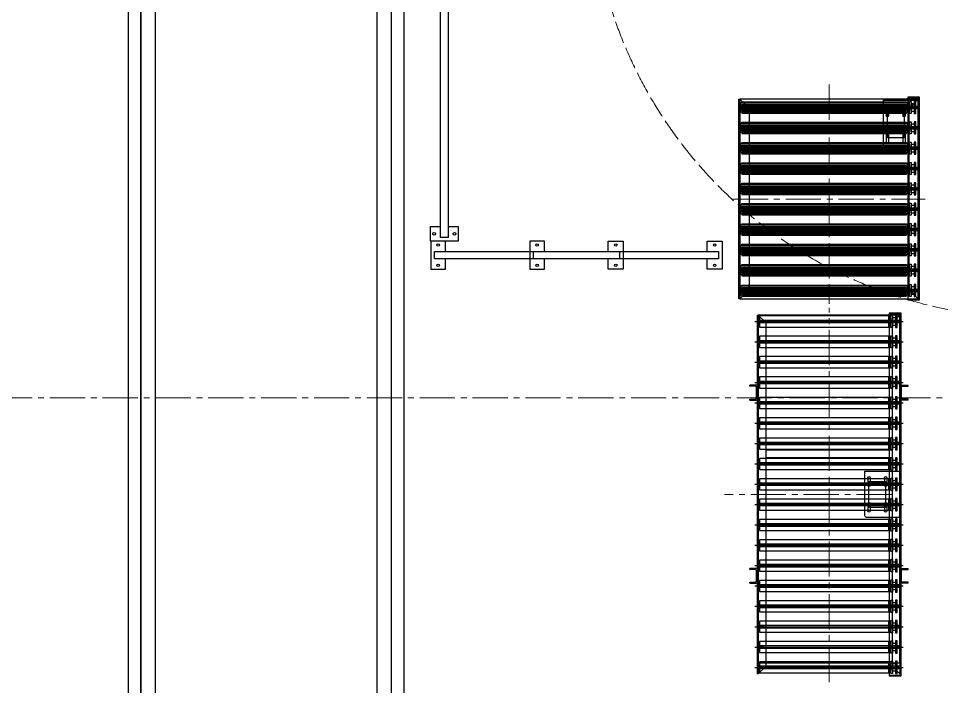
# Model space of a CAD drawing. Header units: millimetres. Extents: x 163705 to 1616509, y 81827 to 302547.
# Drawn here: x 615813 to 620804, y 148698 to 152310 of the extents above; entities that cross this region are included whole.
import ezdxf

# ---------------------------------------------------------------- set-up
doc = ezdxf.new("R2010")
doc.units = ezdxf.units.MM
doc.header["$LTSCALE"] = 10
doc.linetypes.add('ACAD_ISO02W100', pattern=[15, 12, -3])
doc.linetypes.add('CENTER2', pattern=[28.575, 19.05, -3.175, 3.175, -3.175])
doc.layers.add('1-中心线', color=1, linetype='CENTER2', lineweight=0)
doc.layers.add('1-虚线', color=8, linetype='ACAD_ISO02W100', lineweight=0)

# ---------------------------------------------------------------- blocks, each defined once
blk = doc.blocks.new('G$C5344DCDD')
at = {"lineweight": 35}
blk.add_line((-6574.1, 2014.1), (1554.7, 2014.1), dxfattribs=at)
for points in [[(-7097.6, 2082.1), (3578.8, 2082.1), (3578.8, 2014.1), (-7097.6, 2014.1)], [(-6548.1, 1936.6), (3571.9, 1936.6), (3571.9, 736.6), (-6548.1, 736.6)], [(-7097.6, 591.1), (3578.8, 591.1), (3578.8, 659.1), (-7097.6, 659.1)]]:
    blk.add_lwpolyline(points, close=True)
blk = doc.blocks.new('A$C9a6fd652')
for points in [[(80, 55), (80, 0), (0, 0), (0, 150), (80, 150), (80, 95)], [(1460, 55), (1460, 0), (1540, 0), (1540, 150), (1460, 150), (1460, 95)]]:
    blk.add_lwpolyline(points)
blk.add_lwpolyline([(20, 95), (1520, 95), (1520, 55), (20, 55)], close=True)
for centre in [(40, 130), (1500, 130), (40, 20), (1500, 20)]:
    blk.add_circle(centre, 7)
blk = doc.blocks.new('A$C82a19015')
for points in [[(80, 55), (80, 0), (0, 0), (0, 150), (80, 150), (80, 95)], [(960, 55), (960, 0), (1040, 0), (1040, 150), (960, 150), (960, 95)]]:
    blk.add_lwpolyline(points)
blk.add_lwpolyline([(20, 95), (1020, 95), (1020, 55), (20, 55)], close=True)
for centre in [(40, 130), (1000, 130), (40, 20), (1000, 20)]:
    blk.add_circle(centre, 7)
blk = doc.blocks.new('G$C2612153E')
at = {"rotation": 90}
for p in [(150, 5498.6), (150, 4963.7)]:
    blk.add_blockref('A$C82a19015', p, dxfattribs=at)
blk.add_blockref('A$C9a6fd652', (150, 6390.2))
blk = doc.blocks.new('A$C285bc443')
at = {"layer": '1-虚线'}
blk.add_lwpolyline([(2418.3, 1273.9), (721.3, -423.2), (2418.3, -2120.2, -2.414214)], format="xyb", close=True, dxfattribs=at)
blk = doc.blocks.new('A$C23C47727')
for p, q in [((424.3, 855), (419.3, 855)), ((419.3, 815), (419.3, 855)), ((419.3, 815), (419.3, 855)), ((424.3, 825), (424.3, 855)), ((499.3, 855), (494.3, 855)), ((494.3, 855), (494.3, 825)), ((499.3, 855), (499.3, 815)), ((1414.3, 855), (1409.3, 855)), ((1409.3, 815), (1409.3, 855)), ((1409.3, 815), (1409.3, 855)), ((1414.3, 825), (1414.3, 855)), ((1489.3, 855), (1484.3, 855)), ((1484.3, 855), (1484.3, 825)), ((1489.3, 855), (1489.3, 815)), ((39.3, 810), (79.3, 770)), ((69.3, 809), (70.1, 808.2)), ((69.3, 809), (69.3, 789)), ((78.5, 808.2), (70.1, 808.2)), ((70.1, 808.2), (70.1, 784.8)), ((74.3, 827.9), (74.3, 26.8)), ((79.3, 809), (78.5, 808.2)), ((78.5, 808.2), (78.5, 784.8)), ((79.3, 809), (79.3, 789)), ((179.3, 809), (180.1, 808.2)), ((179.3, 809), (179.3, 789)), ((188.5, 808.2), (180.1, 808.2)), ((180.1, 808.2), (180.1, 784.8)), ((184.3, 827.9), (184.3, 26.8)), ((189.3, 809), (188.5, 808.2)), ((188.5, 808.2), (188.5, 784.8)), ((189.3, 809), (189.3, 789)), ((289.3, 809), (290.1, 808.2)), ((289.3, 809), (289.3, 789)), ((298.5, 808.2), (290.1, 808.2)), ((290.1, 808.2), (290.1, 784.8)), ((294.3, 827.9), (294.3, 26.8)), ((299.3, 809), (298.5, 808.2)), ((298.5, 808.2), (298.5, 784.8)), ((299.3, 809), (299.3, 789)), ((399.3, 809), (400.1, 808.2)), ((399.3, 809), (399.3, 789)), ((408.5, 808.2), (400.1, 808.2)), ((400.1, 808.2), (400.1, 784.8)), ((404.3, 827.9), (404.3, 26.8)), ((409.3, 809), (408.5, 808.2)), ((408.5, 808.2), (408.5, 784.8)), ((409.3, 809), (409.3, 789)), ((499.3, 815), (419.3, 815)), ((489.3, 820), (429.3, 820)), ((509.3, 809), (510.1, 808.2)), ((509.3, 809), (509.3, 789)), ((518.5, 808.2), (510.1, 808.2)), ((510.1, 808.2), (510.1, 784.8)), ((514.3, 827.9), (514.3, 26.8)), ((519.3, 809), (518.5, 808.2)), ((518.5, 808.2), (518.5, 784.8)), ((519.3, 809), (519.3, 789)), ((619.3, 809), (620.1, 808.2)), ((619.3, 809), (619.3, 789)), ((628.5, 808.2), (620.1, 808.2)), ((620.1, 808.2), (620.1, 784.8)), ((624.3, 827.9), (624.3, 26.8)), ((629.3, 809), (628.5, 808.2)), ((628.5, 808.2), (628.5, 784.8)), ((629.3, 809), (629.3, 789)), ((729.3, 809), (730.1, 808.2)), ((729.3, 809), (729.3, 789)), ((738.5, 808.2), (730.1, 808.2)), ((730.1, 808.2), (730.1, 784.8)), ((734.3, 827.9), (734.3, 26.8)), ((739.3, 809), (738.5, 808.2)), ((738.5, 808.2), (738.5, 784.8)), ((739.3, 809), (739.3, 789)), ((839.3, 809), (840.1, 808.2)), ((839.3, 809), (839.3, 789)), ((848.5, 808.2), (840.1, 808.2)), ((840.1, 808.2), (840.1, 784.8)), ((844.3, 827.9), (844.3, 26.8)), ((849.3, 809), (848.5, 808.2)), ((848.5, 808.2), (848.5, 784.8)), ((849.3, 809), (849.3, 789)), ((949.3, 809), (950.1, 808.2)), ((949.3, 809), (949.3, 789)), ((958.5, 808.2), (950.1, 808.2)), ((950.1, 808.2), (950.1, 784.8)), ((954.3, 827.9), (954.3, 26.8)), ((959.3, 809), (958.5, 808.2)), ((958.5, 808.2), (958.5, 784.8)), ((959.3, 809), (959.3, 789)), ((1059.3, 809), (1060.1, 808.2)), ((1059.3, 809), (1059.3, 789)), ((1068.5, 808.2), (1060.1, 808.2)), ((1060.1, 808.2), (1060.1, 784.8)), ((1064.3, 827.9), (1064.3, 26.8)), ((1069.3, 809), (1068.5, 808.2)), ((1068.5, 808.2), (1068.5, 784.8)), ((1069.3, 809), (1069.3, 789)), ((1169.3, 809), (1170.1, 808.2)), ((1169.3, 809), (1169.3, 789)), ((1178.5, 808.2), (1170.1, 808.2)), ((1170.1, 808.2), (1170.1, 784.8)), ((1174.3, 827.9), (1174.3, 26.8)), ((1179.3, 809), (1178.5, 808.2)), ((1178.5, 808.2), (1178.5, 784.8)), ((1179.3, 809), (1179.3, 789)), ((1279.3, 809), (1280.1, 808.2)), ((1279.3, 809), (1279.3, 789)), ((1288.5, 808.2), (1280.1, 808.2)), ((1280.1, 808.2), (1280.1, 784.8)), ((1284.3, 827.9), (1284.3, 26.8)), ((1289.3, 809), (1288.5, 808.2)), ((1288.5, 808.2), (1288.5, 784.8)), ((1289.3, 809), (1289.3, 789)), ((1389.3, 809), (1390.1, 808.2)), ((1389.3, 809), (1389.3, 789)), ((1398.5, 808.2), (1390.1, 808.2)), ((1390.1, 808.2), (1390.1, 784.8)), ((1394.3, 827.9), (1394.3, 26.8)), ((1399.3, 809), (1398.5, 808.2)), ((1398.5, 808.2), (1398.5, 784.8)), ((1399.3, 809), (1399.3, 789)), ((1489.3, 815), (1409.3, 815)), ((1479.3, 820), (1419.3, 820)), ((1499.3, 809), (1500.1, 808.2)), ((1499.3, 809), (1499.3, 789)), ((1508.5, 808.2), (1500.1, 808.2)), ((1500.1, 808.2), (1500.1, 784.8)), ((1504.3, 827.9), (1504.3, 26.8)), ((1509.3, 809), (1508.5, 808.2)), ((1508.5, 808.2), (1508.5, 784.8)), ((1509.3, 809), (1509.3, 789)), ((1609.3, 809), (1610.1, 808.2)), ((1609.3, 809), (1609.3, 789)), ((1618.5, 808.2), (1610.1, 808.2)), ((1610.1, 808.2), (1610.1, 784.8)), ((1614.3, 827.9), (1614.3, 26.8)), ((1619.3, 809), (1618.5, 808.2)), ((1618.5, 808.2), (1618.5, 784.8)), ((1619.3, 809), (1619.3, 789)), ((1719.3, 809), (1720.1, 808.2)), ((1719.3, 809), (1719.3, 789)), ((1728.5, 808.2), (1720.1, 808.2)), ((1720.1, 808.2), (1720.1, 784.8)), ((1724.3, 827.9), (1724.3, 26.8)), ((1729.3, 809), (1728.5, 808.2)), ((1728.5, 808.2), (1728.5, 784.8)), ((1729.3, 809), (1729.3, 789)), ((1829.3, 809), (1830.1, 808.2)), ((1829.3, 809), (1829.3, 789)), ((1838.5, 808.2), (1830.1, 808.2)), ((1830.1, 808.2), (1830.1, 784.8)), ((1834.3, 827.9), (1834.3, 26.8)), ((1839.3, 809), (1838.5, 808.2)), ((1838.5, 808.2), (1838.5, 784.8)), ((1839.3, 809), (1839.3, 789)), ((1939.3, 770), (1979.3, 810)), ((1939.3, 809), (1940.1, 808.2)), ((1939.3, 809), (1939.3, 789)), ((1948.5, 808.2), (1940.1, 808.2)), ((1940.1, 808.2), (1940.1, 784.8)), ((1944.3, 827.9), (1944.3, 26.8)), ((1949.3, 809), (1948.5, 808.2)), ((1948.5, 808.2), (1948.5, 784.8)), ((1949.3, 809), (1949.3, 789)), ((79.3, 789), (69.3, 789)), ((69.3, 789), (70.1, 787.6)), ((78.5, 784.8), (70.1, 784.8)), ((70.1, 784.8), (74.3, 782.4)), ((78.5, 784.8), (74.3, 782.4)), ((79.3, 789), (78.5, 787.6)), ((189.3, 789), (179.3, 789)), ((179.3, 789), (180.1, 787.6)), ((188.5, 784.8), (180.1, 784.8)), ((180.1, 784.8), (184.3, 782.4)), ((188.5, 784.8), (184.3, 782.4)), ((189.3, 789), (188.5, 787.6)), ((299.3, 789), (289.3, 789)), ((289.3, 789), (290.1, 787.6)), ((298.5, 784.8), (290.1, 784.8)), ((290.1, 784.8), (294.3, 782.4)), ((298.5, 784.8), (294.3, 782.4)), ((299.3, 789), (298.5, 787.6)), ((409.3, 789), (399.3, 789)), ((399.3, 789), (400.1, 787.6)), ((408.5, 784.8), (400.1, 784.8)), ((400.1, 784.8), (404.3, 782.4)), ((408.5, 784.8), (404.3, 782.4)), ((409.3, 789), (408.5, 787.6)), ((519.3, 789), (509.3, 789)), ((509.3, 789), (510.1, 787.6)), ((518.5, 784.8), (510.1, 784.8)), ((510.1, 784.8), (514.3, 782.4)), ((518.5, 784.8), (514.3, 782.4)), ((519.3, 789), (518.5, 787.6)), ((629.3, 789), (619.3, 789)), ((619.3, 789), (620.1, 787.6)), ((628.5, 784.8), (620.1, 784.8)), ((620.1, 784.8), (624.3, 782.4)), ((628.5, 784.8), (624.3, 782.4)), ((629.3, 789), (628.5, 787.6)), ((739.3, 789), (729.3, 789)), ((729.3, 789), (730.1, 787.6)), ((738.5, 784.8), (730.1, 784.8)), ((730.1, 784.8), (734.3, 782.4)), ((738.5, 784.8), (734.3, 782.4)), ((739.3, 789), (738.5, 787.6)), ((849.3, 789), (839.3, 789)), ((839.3, 789), (840.1, 787.6)), ((848.5, 784.8), (840.1, 784.8)), ((840.1, 784.8), (844.3, 782.4)), ((848.5, 784.8), (844.3, 782.4)), ((849.3, 789), (848.5, 787.6)), ((959.3, 789), (949.3, 789)), ((949.3, 789), (950.1, 787.6)), ((958.5, 784.8), (950.1, 784.8)), ((950.1, 784.8), (954.3, 782.4)), ((958.5, 784.8), (954.3, 782.4)), ((959.3, 789), (958.5, 787.6)), ((1069.3, 789), (1059.3, 789)), ((1059.3, 789), (1060.1, 787.6)), ((1068.5, 784.8), (1060.1, 784.8)), ((1060.1, 784.8), (1064.3, 782.4)), ((1068.5, 784.8), (1064.3, 782.4)), ((1069.3, 789), (1068.5, 787.6)), ((1179.3, 789), (1169.3, 789)), ((1169.3, 789), (1170.1, 787.6)), ((1178.5, 784.8), (1170.1, 784.8)), ((1170.1, 784.8), (1174.3, 782.4)), ((1178.5, 784.8), (1174.3, 782.4)), ((1179.3, 789), (1178.5, 787.6)), ((1289.3, 789), (1279.3, 789)), ((1279.3, 789), (1280.1, 787.6)), ((1288.5, 784.8), (1280.1, 784.8)), ((1280.1, 784.8), (1284.3, 782.4)), ((1288.5, 784.8), (1284.3, 782.4)), ((1289.3, 789), (1288.5, 787.6)), ((1399.3, 789), (1389.3, 789)), ((1389.3, 789), (1390.1, 787.6)), ((1398.5, 784.8), (1390.1, 784.8)), ((1390.1, 784.8), (1394.3, 782.4)), ((1398.5, 784.8), (1394.3, 782.4)), ((1399.3, 789), (1398.5, 787.6)), ((1509.3, 789), (1499.3, 789)), ((1499.3, 789), (1500.1, 787.6)), ((1508.5, 784.8), (1500.1, 784.8)), ((1500.1, 784.8), (1504.3, 782.4)), ((1508.5, 784.8), (1504.3, 782.4)), ((1509.3, 789), (1508.5, 787.6)), ((1619.3, 789), (1609.3, 789)), ((1609.3, 789), (1610.1, 787.6)), ((1618.5, 784.8), (1610.1, 784.8)), ((1610.1, 784.8), (1614.3, 782.4)), ((1618.5, 784.8), (1614.3, 782.4)), ((1619.3, 789), (1618.5, 787.6)), ((1729.3, 789), (1719.3, 789)), ((1719.3, 789), (1720.1, 787.6)), ((1728.5, 784.8), (1720.1, 784.8)), ((1720.1, 784.8), (1724.3, 782.4)), ((1728.5, 784.8), (1724.3, 782.4)), ((1729.3, 789), (1728.5, 787.6)), ((1839.3, 789), (1829.3, 789)), ((1829.3, 789), (1830.1, 787.6)), ((1838.5, 784.8), (1830.1, 784.8)), ((1830.1, 784.8), (1834.3, 782.4)), ((1838.5, 784.8), (1834.3, 782.4)), ((1839.3, 789), (1838.5, 787.6)), ((1949.3, 789), (1939.3, 789)), ((1939.3, 789), (1940.1, 787.6)), ((1948.5, 784.8), (1940.1, 784.8)), ((1940.1, 784.8), (1944.3, 782.4)), ((1948.5, 784.8), (1944.3, 782.4)), ((1949.3, 789), (1948.5, 787.6)), ((919.3, 218.2), (959.3, 218.2)), ((919.3, 218.2), (959.3, 218.2)), ((919.3, 205.7), (959.3, 205.7)), ((919.3, 205.7), (959.3, 205.7)), ((1059.3, 218.2), (1099.3, 218.2)), ((1059.3, 218.2), (1099.3, 218.2)), ((1059.3, 205.7), (1099.3, 205.7)), ((1059.3, 205.7), (1099.3, 205.7)), ((1989.3, 100), (29.3, 100)), ((919.3, 128.2), (959.3, 128.2)), ((919.3, 128.2), (959.3, 128.2)), ((919.3, 115.7), (959.3, 115.7)), ((919.3, 115.7), (959.3, 115.7)), ((1059.3, 128.2), (1099.3, 128.2)), ((1059.3, 128.2), (1099.3, 128.2)), ((1059.3, 115.7), (1099.3, 115.7)), ((1059.3, 115.7), (1099.3, 115.7)), ((39.3, 45), (79.3, 85)), ((69.3, 66), (70.1, 67.4)), ((79.3, 66), (69.3, 66)), ((69.3, 46), (69.3, 66)), ((70.1, 70.2), (74.3, 72.6)), ((78.5, 70.2), (70.1, 70.2)), ((70.1, 46.8), (70.1, 70.2)), ((78.5, 70.2), (74.3, 72.6)), ((78.5, 46.8), (78.5, 70.2)), ((79.3, 66), (78.5, 67.4)), ((79.3, 46), (79.3, 66)), ((179.3, 66), (180.1, 67.4)), ((189.3, 66), (179.3, 66)), ((179.3, 46), (179.3, 66)), ((180.1, 70.2), (184.3, 72.6)), ((188.5, 70.2), (180.1, 70.2)), ((180.1, 46.8), (180.1, 70.2)), ((188.5, 70.2), (184.3, 72.6)), ((188.5, 46.8), (188.5, 70.2)), ((189.3, 66), (188.5, 67.4)), ((189.3, 46), (189.3, 66)), ((289.3, 66), (290.1, 67.4)), ((299.3, 66), (289.3, 66)), ((289.3, 46), (289.3, 66)), ((290.1, 70.2), (294.3, 72.6)), ((298.5, 70.2), (290.1, 70.2)), ((290.1, 46.8), (290.1, 70.2)), ((298.5, 70.2), (294.3, 72.6)), ((298.5, 46.8), (298.5, 70.2)), ((299.3, 66), (298.5, 67.4)), ((299.3, 46), (299.3, 66)), ((399.3, 66), (400.1, 67.4)), ((409.3, 66), (399.3, 66)), ((399.3, 46), (399.3, 66)), ((400.1, 70.2), (404.3, 72.6)), ((408.5, 70.2), (400.1, 70.2)), ((400.1, 46.8), (400.1, 70.2)), ((408.5, 70.2), (404.3, 72.6)), ((408.5, 46.8), (408.5, 70.2)), ((409.3, 66), (408.5, 67.4)), ((409.3, 46), (409.3, 66)), ((509.3, 66), (510.1, 67.4)), ((519.3, 66), (509.3, 66)), ((509.3, 46), (509.3, 66)), ((510.1, 70.2), (514.3, 72.6)), ((518.5, 70.2), (510.1, 70.2)), ((510.1, 46.8), (510.1, 70.2)), ((518.5, 70.2), (514.3, 72.6)), ((518.5, 46.8), (518.5, 70.2)), ((519.3, 66), (518.5, 67.4)), ((519.3, 46), (519.3, 66)), ((619.3, 66), (620.1, 67.4)), ((629.3, 66), (619.3, 66)), ((619.3, 46), (619.3, 66)), ((620.1, 70.2), (624.3, 72.6)), ((628.5, 70.2), (620.1, 70.2)), ((620.1, 46.8), (620.1, 70.2)), ((628.5, 70.2), (624.3, 72.6)), ((628.5, 46.8), (628.5, 70.2)), ((629.3, 66), (628.5, 67.4)), ((629.3, 46), (629.3, 66)), ((729.3, 66), (730.1, 67.4)), ((739.3, 66), (729.3, 66)), ((729.3, 46), (729.3, 66)), ((730.1, 70.2), (734.3, 72.6)), ((738.5, 70.2), (730.1, 70.2)), ((730.1, 46.8), (730.1, 70.2)), ((738.5, 70.2), (734.3, 72.6)), ((738.5, 46.8), (738.5, 70.2)), ((739.3, 66), (738.5, 67.4)), ((739.3, 46), (739.3, 66)), ((839.3, 66), (840.1, 67.4)), ((849.3, 66), (839.3, 66)), ((839.3, 46), (839.3, 66)), ((840.1, 70.2), (844.3, 72.6)), ((848.5, 70.2), (840.1, 70.2)), ((840.1, 46.8), (840.1, 70.2)), ((848.5, 70.2), (844.3, 72.6)), ((848.5, 46.8), (848.5, 70.2)), ((849.3, 66), (848.5, 67.4)), ((849.3, 46), (849.3, 66)), ((949.3, 66), (950.1, 67.4)), ((959.3, 66), (949.3, 66)), ((949.3, 46), (949.3, 66)), ((950.1, 70.2), (954.3, 72.6)), ((958.5, 70.2), (950.1, 70.2)), ((950.1, 46.8), (950.1, 70.2)), ((958.5, 70.2), (954.3, 72.6)), ((958.5, 46.8), (958.5, 70.2)), ((959.3, 66), (958.5, 67.4)), ((959.3, 46), (959.3, 66)), ((1059.3, 66), (1060.1, 67.4)), ((1069.3, 66), (1059.3, 66)), ((1059.3, 46), (1059.3, 66)), ((1060.1, 70.2), (1064.3, 72.6)), ((1068.5, 70.2), (1060.1, 70.2)), ((1060.1, 46.8), (1060.1, 70.2)), ((1068.5, 70.2), (1064.3, 72.6)), ((1068.5, 46.8), (1068.5, 70.2)), ((1069.3, 66), (1068.5, 67.4)), ((1069.3, 46), (1069.3, 66)), ((1169.3, 66), (1170.1, 67.4)), ((1179.3, 66), (1169.3, 66)), ((1169.3, 46), (1169.3, 66)), ((1170.1, 70.2), (1174.3, 72.6)), ((1178.5, 70.2), (1170.1, 70.2)), ((1170.1, 46.8), (1170.1, 70.2)), ((1178.5, 70.2), (1174.3, 72.6)), ((1178.5, 46.8), (1178.5, 70.2)), ((1179.3, 66), (1178.5, 67.4)), ((1179.3, 46), (1179.3, 66)), ((1279.3, 66), (1280.1, 67.4)), ((1289.3, 66), (1279.3, 66)), ((1279.3, 46), (1279.3, 66)), ((1280.1, 70.2), (1284.3, 72.6)), ((1288.5, 70.2), (1280.1, 70.2)), ((1280.1, 46.8), (1280.1, 70.2)), ((1288.5, 70.2), (1284.3, 72.6)), ((1288.5, 46.8), (1288.5, 70.2)), ((1289.3, 66), (1288.5, 67.4)), ((1289.3, 46), (1289.3, 66)), ((1389.3, 66), (1390.1, 67.4)), ((1399.3, 66), (1389.3, 66)), ((1389.3, 46), (1389.3, 66)), ((1390.1, 70.2), (1394.3, 72.6)), ((1398.5, 70.2), (1390.1, 70.2)), ((1390.1, 46.8), (1390.1, 70.2)), ((1398.5, 70.2), (1394.3, 72.6)), ((1398.5, 46.8), (1398.5, 70.2)), ((1399.3, 66), (1398.5, 67.4)), ((1399.3, 46), (1399.3, 66)), ((1499.3, 66), (1500.1, 67.4)), ((1509.3, 66), (1499.3, 66)), ((1499.3, 46), (1499.3, 66)), ((1500.1, 70.2), (1504.3, 72.6)), ((1508.5, 70.2), (1500.1, 70.2)), ((1500.1, 46.8), (1500.1, 70.2)), ((1508.5, 70.2), (1504.3, 72.6)), ((1508.5, 46.8), (1508.5, 70.2)), ((1509.3, 66), (1508.5, 67.4)), ((1509.3, 46), (1509.3, 66)), ((1609.3, 66), (1610.1, 67.4)), ((1619.3, 66), (1609.3, 66)), ((1609.3, 46), (1609.3, 66)), ((1610.1, 70.2), (1614.3, 72.6)), ((1618.5, 70.2), (1610.1, 70.2)), ((1610.1, 46.8), (1610.1, 70.2)), ((1618.5, 70.2), (1614.3, 72.6)), ((1618.5, 46.8), (1618.5, 70.2)), ((1619.3, 66), (1618.5, 67.4)), ((1619.3, 46), (1619.3, 66)), ((1719.3, 66), (1720.1, 67.4)), ((1729.3, 66), (1719.3, 66)), ((1719.3, 46), (1719.3, 66)), ((1720.1, 70.2), (1724.3, 72.6)), ((1728.5, 70.2), (1720.1, 70.2)), ((1720.1, 46.8), (1720.1, 70.2)), ((1728.5, 70.2), (1724.3, 72.6)), ((1728.5, 46.8), (1728.5, 70.2)), ((1729.3, 66), (1728.5, 67.4)), ((1729.3, 46), (1729.3, 66)), ((1829.3, 66), (1830.1, 67.4)), ((1839.3, 66), (1829.3, 66)), ((1829.3, 46), (1829.3, 66)), ((1830.1, 70.2), (1834.3, 72.6)), ((1838.5, 70.2), (1830.1, 70.2)), ((1830.1, 46.8), (1830.1, 70.2)), ((1838.5, 70.2), (1834.3, 72.6)), ((1838.5, 46.8), (1838.5, 70.2)), ((1839.3, 66), (1838.5, 67.4)), ((1839.3, 46), (1839.3, 66)), ((1939.3, 85), (1979.3, 45)), ((1939.3, 66), (1940.1, 67.4)), ((1949.3, 66), (1939.3, 66)), ((1939.3, 46), (1939.3, 66)), ((1940.1, 70.2), (1944.3, 72.6)), ((1948.5, 70.2), (1940.1, 70.2)), ((1940.1, 46.8), (1940.1, 70.2)), ((1948.5, 70.2), (1944.3, 72.6)), ((1948.5, 46.8), (1948.5, 70.2)), ((1949.3, 66), (1948.5, 67.4)), ((1949.3, 46), (1949.3, 66)), ((1989.3, 40), (29.3, 40)), ((69.3, 46), (70.1, 46.8)), ((78.5, 46.8), (70.1, 46.8)), ((79.3, 46), (78.5, 46.8)), ((179.3, 46), (180.1, 46.8)), ((188.5, 46.8), (180.1, 46.8)), ((189.3, 46), (188.5, 46.8)), ((289.3, 46), (290.1, 46.8)), ((298.5, 46.8), (290.1, 46.8)), ((299.3, 46), (298.5, 46.8)), ((399.3, 46), (400.1, 46.8)), ((408.5, 46.8), (400.1, 46.8)), ((409.3, 46), (408.5, 46.8)), ((499.3, 40), (419.3, 40)), ((419.3, 40), (419.3, 0)), ((419.3, 40), (419.3, 0)), ((424.3, 30), (424.3, 0)), ((489.3, 35), (429.3, 35)), ((494.3, 0), (494.3, 30)), ((499.3, 0), (499.3, 40)), ((509.3, 46), (510.1, 46.8)), ((518.5, 46.8), (510.1, 46.8)), ((519.3, 46), (518.5, 46.8)), ((619.3, 46), (620.1, 46.8)), ((628.5, 46.8), (620.1, 46.8)), ((629.3, 46), (628.5, 46.8)), ((729.3, 46), (730.1, 46.8)), ((738.5, 46.8), (730.1, 46.8)), ((739.3, 46), (738.5, 46.8)), ((839.3, 46), (840.1, 46.8)), ((848.5, 46.8), (840.1, 46.8)), ((849.3, 46), (848.5, 46.8)), ((949.3, 46), (950.1, 46.8)), ((958.5, 46.8), (950.1, 46.8)), ((959.3, 46), (958.5, 46.8)), ((1059.3, 46), (1060.1, 46.8)), ((1068.5, 46.8), (1060.1, 46.8)), ((1069.3, 46), (1068.5, 46.8)), ((1169.3, 46), (1170.1, 46.8)), ((1178.5, 46.8), (1170.1, 46.8)), ((1179.3, 46), (1178.5, 46.8)), ((1279.3, 46), (1280.1, 46.8)), ((1288.5, 46.8), (1280.1, 46.8)), ((1289.3, 46), (1288.5, 46.8)), ((1389.3, 46), (1390.1, 46.8)), ((1398.5, 46.8), (1390.1, 46.8)), ((1399.3, 46), (1398.5, 46.8)), ((1489.3, 40), (1409.3, 40)), ((1409.3, 40), (1409.3, 0)), ((1409.3, 40), (1409.3, 0)), ((1414.3, 30), (1414.3, 0)), ((1479.3, 35), (1419.3, 35)), ((1484.3, 0), (1484.3, 30)), ((1489.3, 0), (1489.3, 40)), ((1499.3, 46), (1500.1, 46.8)), ((1508.5, 46.8), (1500.1, 46.8)), ((1509.3, 46), (1508.5, 46.8)), ((1609.3, 46), (1610.1, 46.8)), ((1618.5, 46.8), (1610.1, 46.8)), ((1619.3, 46), (1618.5, 46.8)), ((1719.3, 46), (1720.1, 46.8)), ((1728.5, 46.8), (1720.1, 46.8)), ((1729.3, 46), (1728.5, 46.8)), ((1829.3, 46), (1830.1, 46.8)), ((1838.5, 46.8), (1830.1, 46.8)), ((1839.3, 46), (1838.5, 46.8)), ((1939.3, 46), (1940.1, 46.8)), ((1948.5, 46.8), (1940.1, 46.8)), ((1949.3, 46), (1948.5, 46.8)), ((424.3, 0), (419.3, 0)), ((499.3, 0), (494.3, 0)), ((1414.3, 0), (1409.3, 0)), ((1489.3, 0), (1484.3, 0))]:
    blk.add_line(p, q)
for points in [[(39.3, 810), (1979.3, 810), (1979.3, 815), (39.3, 815)], [(39.3, 810), (1919.3, 810), (1919.3, 45), (39.3, 45)], [(104.3, 803.5), (104.3, 103.5), (44.3, 103.5), (44.3, 803.5)], [(81.8, 46), (81.8, 809), (66.8, 809), (66.8, 46)], [(68.3, 815), (80.3, 815), (80.3, 810), (68.3, 810)], [(214.3, 803.5), (214.3, 103.5), (154.3, 103.5), (154.3, 803.5)], [(191.8, 46), (191.8, 809), (176.8, 809), (176.8, 46)], [(178.3, 815), (190.3, 815), (190.3, 810), (178.3, 810)], [(324.3, 803.5), (324.3, 103.5), (264.3, 103.5), (264.3, 803.5)], [(301.8, 46), (301.8, 809), (286.8, 809), (286.8, 46)], [(288.3, 815), (300.3, 815), (300.3, 810), (288.3, 810)], [(434.3, 803.5), (434.3, 103.5), (374.3, 103.5), (374.3, 803.5)], [(411.8, 46), (411.8, 809), (396.8, 809), (396.8, 46)], [(398.3, 815), (410.3, 815), (410.3, 810), (398.3, 810)], [(544.3, 803.5), (544.3, 103.5), (484.3, 103.5), (484.3, 803.5)], [(521.8, 46), (521.8, 809), (506.8, 809), (506.8, 46)], [(508.3, 815), (520.3, 815), (520.3, 810), (508.3, 810)], [(654.3, 803.5), (654.3, 103.5), (594.3, 103.5), (594.3, 803.5)], [(631.8, 46), (631.8, 809), (616.8, 809), (616.8, 46)], [(618.3, 815), (630.3, 815), (630.3, 810), (618.3, 810)], [(764.3, 803.5), (764.3, 103.5), (704.3, 103.5), (704.3, 803.5)], [(741.8, 46), (741.8, 809), (726.8, 809), (726.8, 46)], [(728.3, 815), (740.3, 815), (740.3, 810), (728.3, 810)], [(874.3, 803.5), (874.3, 103.5), (814.3, 103.5), (814.3, 803.5)], [(851.8, 46), (851.8, 809), (836.8, 809), (836.8, 46)], [(838.3, 815), (850.3, 815), (850.3, 810), (838.3, 810)], [(984.3, 803.5), (984.3, 103.5), (924.3, 103.5), (924.3, 803.5)], [(961.8, 46), (961.8, 809), (946.8, 809), (946.8, 46)], [(948.3, 815), (960.3, 815), (960.3, 810), (948.3, 810)], [(1094.3, 803.5), (1094.3, 103.5), (1034.3, 103.5), (1034.3, 803.5)], [(1071.8, 46), (1071.8, 809), (1056.8, 809), (1056.8, 46)], [(1058.3, 815), (1070.3, 815), (1070.3, 810), (1058.3, 810)], [(1204.3, 803.5), (1204.3, 103.5), (1144.3, 103.5), (1144.3, 803.5)], [(1181.8, 46), (1181.8, 809), (1166.8, 809), (1166.8, 46)], [(1168.3, 815), (1180.3, 815), (1180.3, 810), (1168.3, 810)], [(1314.3, 803.5), (1314.3, 103.5), (1254.3, 103.5), (1254.3, 803.5)], [(1291.8, 46), (1291.8, 809), (1276.8, 809), (1276.8, 46)], [(1278.3, 815), (1290.3, 815), (1290.3, 810), (1278.3, 810)], [(1424.3, 803.5), (1424.3, 103.5), (1364.3, 103.5), (1364.3, 803.5)], [(1401.8, 46), (1401.8, 809), (1386.8, 809), (1386.8, 46)], [(1388.3, 815), (1400.3, 815), (1400.3, 810), (1388.3, 810)], [(1534.3, 803.5), (1534.3, 103.5), (1474.3, 103.5), (1474.3, 803.5)], [(1511.8, 46), (1511.8, 809), (1496.8, 809), (1496.8, 46)], [(1498.3, 815), (1510.3, 815), (1510.3, 810), (1498.3, 810)], [(1644.3, 803.5), (1644.3, 103.5), (1584.3, 103.5), (1584.3, 803.5)], [(1621.8, 46), (1621.8, 809), (1606.8, 809), (1606.8, 46)], [(1608.3, 815), (1620.3, 815), (1620.3, 810), (1608.3, 810)], [(1754.3, 803.5), (1754.3, 103.5), (1694.3, 103.5), (1694.3, 803.5)], [(1731.8, 46), (1731.8, 809), (1716.8, 809), (1716.8, 46)], [(1718.3, 815), (1730.3, 815), (1730.3, 810), (1718.3, 810)], [(1864.3, 803.5), (1864.3, 103.5), (1804.3, 103.5), (1804.3, 803.5)], [(1841.8, 46), (1841.8, 809), (1826.8, 809), (1826.8, 46)], [(1828.3, 815), (1840.3, 815), (1840.3, 810), (1828.3, 810)], [(1974.3, 803.5), (1974.3, 103.5), (1914.3, 103.5), (1914.3, 803.5)], [(1951.8, 46), (1951.8, 809), (1936.8, 809), (1936.8, 46)], [(1938.3, 815), (1950.3, 815), (1950.3, 810), (1938.3, 810)], [(79.3, 770), (1939.3, 770), (1939.3, 85), (79.3, 85)], [(769.3, 770), (809.3, 770), (809.3, 85), (769.3, 85)], [(939.3, 122), (1079.3, 122), (1079.3, 212), (939.3, 212)], [(29.3, 102), (1989.3, 102), (1989.3, 38), (29.3, 38)], [(29.3, 100), (31.3, 100), (31.3, 40), (29.3, 40)], [(1989.3, 100), (1987.3, 100), (1987.3, 40), (1989.3, 40)], [(107.3, 83.5), (107.3, 92.5), (41.3, 92.5), (41.3, 83.5)], [(107.3, 67.5), (107.3, 58.5), (41.3, 58.5), (41.3, 67.5)], [(95.3, 67.5), (95.3, 83.5), (53.3, 83.5), (53.3, 67.5)], [(217.3, 83.5), (217.3, 92.5), (151.3, 92.5), (151.3, 83.5)], [(217.3, 67.5), (217.3, 58.5), (151.3, 58.5), (151.3, 67.5)], [(205.3, 67.5), (205.3, 83.5), (163.3, 83.5), (163.3, 67.5)], [(327.3, 83.5), (327.3, 92.5), (261.3, 92.5), (261.3, 83.5)], [(327.3, 67.5), (327.3, 58.5), (261.3, 58.5), (261.3, 67.5)], [(315.3, 67.5), (315.3, 83.5), (273.3, 83.5), (273.3, 67.5)], [(437.3, 83.5), (437.3, 92.5), (371.3, 92.5), (371.3, 83.5)], [(437.3, 67.5), (437.3, 58.5), (371.3, 58.5), (371.3, 67.5)], [(425.3, 67.5), (425.3, 83.5), (383.3, 83.5), (383.3, 67.5)], [(547.3, 83.5), (547.3, 92.5), (481.3, 92.5), (481.3, 83.5)], [(547.3, 67.5), (547.3, 58.5), (481.3, 58.5), (481.3, 67.5)], [(535.3, 67.5), (535.3, 83.5), (493.3, 83.5), (493.3, 67.5)], [(657.3, 83.5), (657.3, 92.5), (591.3, 92.5), (591.3, 83.5)], [(657.3, 67.5), (657.3, 58.5), (591.3, 58.5), (591.3, 67.5)], [(645.3, 67.5), (645.3, 83.5), (603.3, 83.5), (603.3, 67.5)], [(767.3, 83.5), (767.3, 92.5), (701.3, 92.5), (701.3, 83.5)], [(767.3, 67.5), (767.3, 58.5), (701.3, 58.5), (701.3, 67.5)], [(755.3, 67.5), (755.3, 83.5), (713.3, 83.5), (713.3, 67.5)], [(877.3, 83.5), (877.3, 92.5), (811.3, 92.5), (811.3, 83.5)], [(877.3, 67.5), (877.3, 58.5), (811.3, 58.5), (811.3, 67.5)], [(865.3, 67.5), (865.3, 83.5), (823.3, 83.5), (823.3, 67.5)], [(987.3, 83.5), (987.3, 92.5), (921.3, 92.5), (921.3, 83.5)], [(987.3, 67.5), (987.3, 58.5), (921.3, 58.5), (921.3, 67.5)], [(975.3, 67.5), (975.3, 83.5), (933.3, 83.5), (933.3, 67.5)], [(1097.3, 83.5), (1097.3, 92.5), (1031.3, 92.5), (1031.3, 83.5)], [(1097.3, 67.5), (1097.3, 58.5), (1031.3, 58.5), (1031.3, 67.5)], [(1085.3, 67.5), (1085.3, 83.5), (1043.3, 83.5), (1043.3, 67.5)], [(1207.3, 83.5), (1207.3, 92.5), (1141.3, 92.5), (1141.3, 83.5)], [(1207.3, 67.5), (1207.3, 58.5), (1141.3, 58.5), (1141.3, 67.5)], [(1195.3, 67.5), (1195.3, 83.5), (1153.3, 83.5), (1153.3, 67.5)], [(1317.3, 83.5), (1317.3, 92.5), (1251.3, 92.5), (1251.3, 83.5)], [(1317.3, 67.5), (1317.3, 58.5), (1251.3, 58.5), (1251.3, 67.5)], [(1305.3, 67.5), (1305.3, 83.5), (1263.3, 83.5), (1263.3, 67.5)], [(1427.3, 83.5), (1427.3, 92.5), (1361.3, 92.5), (1361.3, 83.5)], [(1427.3, 67.5), (1427.3, 58.5), (1361.3, 58.5), (1361.3, 67.5)], [(1415.3, 67.5), (1415.3, 83.5), (1373.3, 83.5), (1373.3, 67.5)], [(1537.3, 83.5), (1537.3, 92.5), (1471.3, 92.5), (1471.3, 83.5)], [(1537.3, 67.5), (1537.3, 58.5), (1471.3, 58.5), (1471.3, 67.5)], [(1525.3, 67.5), (1525.3, 83.5), (1483.3, 83.5), (1483.3, 67.5)], [(1647.3, 83.5), (1647.3, 92.5), (1581.3, 92.5), (1581.3, 83.5)], [(1647.3, 67.5), (1647.3, 58.5), (1581.3, 58.5), (1581.3, 67.5)], [(1635.3, 67.5), (1635.3, 83.5), (1593.3, 83.5), (1593.3, 67.5)], [(1757.3, 83.5), (1757.3, 92.5), (1691.3, 92.5), (1691.3, 83.5)], [(1757.3, 67.5), (1757.3, 58.5), (1691.3, 58.5), (1691.3, 67.5)], [(1745.3, 67.5), (1745.3, 83.5), (1703.3, 83.5), (1703.3, 67.5)], [(1867.3, 83.5), (1867.3, 92.5), (1801.3, 92.5), (1801.3, 83.5)], [(1867.3, 67.5), (1867.3, 58.5), (1801.3, 58.5), (1801.3, 67.5)], [(1855.3, 67.5), (1855.3, 83.5), (1813.3, 83.5), (1813.3, 67.5)], [(1977.3, 83.5), (1977.3, 92.5), (1911.3, 92.5), (1911.3, 83.5)], [(1977.3, 67.5), (1977.3, 58.5), (1911.3, 58.5), (1911.3, 67.5)], [(1965.3, 67.5), (1965.3, 83.5), (1923.3, 83.5), (1923.3, 67.5)], [(39.3, 45), (1979.3, 45), (1979.3, 40), (39.3, 40)], [(68.3, 40), (80.3, 40), (80.3, 45), (68.3, 45)], [(178.3, 40), (190.3, 40), (190.3, 45), (178.3, 45)], [(288.3, 40), (300.3, 40), (300.3, 45), (288.3, 45)], [(398.3, 40), (410.3, 40), (410.3, 45), (398.3, 45)], [(508.3, 40), (520.3, 40), (520.3, 45), (508.3, 45)], [(618.3, 40), (630.3, 40), (630.3, 45), (618.3, 45)], [(728.3, 40), (740.3, 40), (740.3, 45), (728.3, 45)], [(838.3, 40), (850.3, 40), (850.3, 45), (838.3, 45)], [(948.3, 40), (960.3, 40), (960.3, 45), (948.3, 45)], [(1058.3, 40), (1070.3, 40), (1070.3, 45), (1058.3, 45)], [(1168.3, 40), (1180.3, 40), (1180.3, 45), (1168.3, 45)], [(1278.3, 40), (1290.3, 40), (1290.3, 45), (1278.3, 45)], [(1388.3, 40), (1400.3, 40), (1400.3, 45), (1388.3, 45)], [(1498.3, 40), (1510.3, 40), (1510.3, 45), (1498.3, 45)], [(1608.3, 40), (1620.3, 40), (1620.3, 45), (1608.3, 45)], [(1718.3, 40), (1730.3, 40), (1730.3, 45), (1718.3, 45)], [(1828.3, 40), (1840.3, 40), (1840.3, 45), (1828.3, 45)], [(1938.3, 40), (1950.3, 40), (1950.3, 45), (1938.3, 45)]]:
    blk.add_lwpolyline(points, close=True)
blk.add_lwpolyline([(884.3, 45), (1134.3, 45), (1134.3, 221.5, 0.384381), (1124.3, 233), (884.3, 233)], format="xyb", close=True)
for centre, radius, start, end in [((429.3, 825), 5, 180, 270), ((489.3, 825), 5, 270, 0), ((1419.3, 825), 5, 180, 270), ((1479.3, 825), 5, 270, 0), ((919.3, 212), 6.25, 90, 270), ((919.3, 212), 6.25, 90, 270), ((959.3, 212), 6.25, 270, 90), ((959.3, 212), 6.25, 270, 90), ((1059.3, 212), 6.25, 90, 270), ((1059.3, 212), 6.25, 90, 270), ((1099.3, 212), 6.25, 270, 90), ((1099.3, 212), 6.25, 270, 90), ((919.3, 122), 6.25, 90, 270), ((919.3, 122), 6.25, 90, 270), ((959.3, 122), 6.25, 270, 90), ((959.3, 122), 6.25, 270, 90), ((1059.3, 122), 6.25, 90, 270), ((1059.3, 122), 6.25, 90, 270), ((1099.3, 122), 6.25, 270, 90), ((1099.3, 122), 6.25, 270, 90), ((429.3, 30), 5, 90, 180), ((489.3, 30), 5, 0, 90), ((1419.3, 30), 5, 90, 180), ((1479.3, 30), 5, 0, 90)]:
    blk.add_arc(centre, radius, start, end)
at = {"layer": '1-中心线'}
for p, q in [((1009.3, 88.7), (1009.3, 992.5)), ((2025.1, 427.5), (0, 427.5))]:
    blk.add_line(p, q, dxfattribs=at)
blk = doc.blocks.new('A$C0F8B0DF3')
for p, q in [((78.8, 1002.4), (128.8, 952.4)), ((118.8, 1001.4), (119.6, 1000.5)), ((118.8, 1001.4), (118.8, 981.4)), ((128, 1000.5), (119.6, 1000.5)), ((119.6, 1000.5), (119.6, 977.2)), ((123.8, 32.4), (123.8, 1007.4)), ((128.8, 1001.4), (128, 1000.5)), ((128, 1000.5), (128, 977.2)), ((128.8, 1001.4), (128.8, 981.4)), ((228.8, 1001.4), (229.6, 1000.5)), ((228.8, 1001.4), (228.8, 981.4)), ((238, 1000.5), (229.6, 1000.5)), ((229.6, 1000.5), (229.6, 977.2)), ((233.8, 32.4), (233.8, 1007.4)), ((238.8, 1001.4), (238, 1000.5)), ((238, 1000.5), (238, 977.2)), ((238.8, 1001.4), (238.8, 981.4)), ((338.8, 1001.4), (339.6, 1000.5)), ((338.8, 1001.4), (338.8, 981.4)), ((348, 1000.5), (339.6, 1000.5)), ((339.6, 1000.5), (339.6, 977.2)), ((343.8, 32.4), (343.8, 1007.4)), ((348.8, 1001.4), (348, 1000.5)), ((348, 1000.5), (348, 977.2)), ((348.8, 1001.4), (348.8, 981.4)), ((448.8, 1001.4), (449.6, 1000.5)), ((448.8, 1001.4), (448.8, 981.4)), ((458, 1000.5), (449.6, 1000.5)), ((449.6, 1000.5), (449.6, 977.2)), ((453.8, 32.4), (453.8, 1007.4)), ((458.8, 1001.4), (458, 1000.5)), ((458, 1000.5), (458, 977.2)), ((458.8, 1001.4), (458.8, 981.4)), ((558.8, 1001.4), (559.6, 1000.5)), ((558.8, 1001.4), (558.8, 981.4)), ((568, 1000.5), (559.6, 1000.5)), ((559.6, 1000.5), (559.6, 977.2)), ((563.8, 32.4), (563.8, 1007.4)), ((568.8, 1001.4), (568, 1000.5)), ((568, 1000.5), (568, 977.2)), ((568.8, 1001.4), (568.8, 981.4)), ((668.8, 1001.4), (669.6, 1000.5)), ((668.8, 1001.4), (668.8, 981.4)), ((678, 1000.5), (669.6, 1000.5)), ((669.6, 1000.5), (669.6, 977.2)), ((673.8, 32.4), (673.8, 1007.4)), ((678.8, 1001.4), (678, 1000.5)), ((678, 1000.5), (678, 977.2)), ((678.8, 1001.4), (678.8, 981.4)), ((778.8, 1001.4), (779.6, 1000.5)), ((778.8, 1001.4), (778.8, 981.4)), ((788, 1000.5), (779.6, 1000.5)), ((779.6, 1000.5), (779.6, 977.2)), ((783.8, 32.4), (783.8, 1007.4)), ((788.8, 1001.4), (788, 1000.5)), ((788, 1000.5), (788, 977.2)), ((788.8, 1001.4), (788.8, 981.4)), ((888.8, 1001.4), (889.6, 1000.5)), ((888.8, 1001.4), (888.8, 981.4)), ((898, 1000.5), (889.6, 1000.5)), ((889.6, 1000.5), (889.6, 977.2)), ((893.8, 32.4), (893.8, 1007.4)), ((898.8, 1001.4), (898, 1000.5)), ((898, 1000.5), (898, 977.2)), ((898.8, 1001.4), (898.8, 981.4)), ((998.8, 1001.4), (999.6, 1000.5)), ((998.8, 1001.4), (998.8, 981.4)), ((1008, 1000.5), (999.6, 1000.5)), ((999.6, 1000.5), (999.6, 977.2)), ((1003.8, 32.4), (1003.8, 1007.4)), ((1008.8, 1001.4), (1008, 1000.5)), ((1008, 1000.5), (1008, 977.2)), ((1008.8, 1001.4), (1008.8, 981.4)), ((1108.8, 952.4), (1158.8, 1002.4)), ((1108.8, 1001.4), (1109.6, 1000.5)), ((1108.8, 1001.4), (1108.8, 981.4)), ((1118, 1000.5), (1109.6, 1000.5)), ((1109.6, 1000.5), (1109.6, 977.2)), ((1113.8, 32.4), (1113.8, 1007.4)), ((1118.8, 1001.4), (1118, 1000.5)), ((1118, 1000.5), (1118, 977.2)), ((1118.8, 1001.4), (1118.8, 981.4)), ((128.8, 981.4), (118.8, 981.4)), ((118.8, 981.4), (119.6, 980)), ((128, 977.2), (119.6, 977.2)), ((119.6, 977.2), (123.8, 974.8)), ((128, 977.2), (123.8, 974.8)), ((128.8, 981.4), (128, 980)), ((238.8, 981.4), (228.8, 981.4)), ((228.8, 981.4), (229.6, 980)), ((238, 977.2), (229.6, 977.2)), ((229.6, 977.2), (233.8, 974.8)), ((238, 977.2), (233.8, 974.8)), ((238.8, 981.4), (238, 980)), ((348.8, 981.4), (338.8, 981.4)), ((338.8, 981.4), (339.6, 980)), ((348, 977.2), (339.6, 977.2)), ((339.6, 977.2), (343.8, 974.8)), ((348, 977.2), (343.8, 974.8)), ((348.8, 981.4), (348, 980)), ((458.8, 981.4), (448.8, 981.4)), ((448.8, 981.4), (449.6, 980)), ((458, 977.2), (449.6, 977.2)), ((449.6, 977.2), (453.8, 974.8)), ((458, 977.2), (453.8, 974.8)), ((458.8, 981.4), (458, 980)), ((568.8, 981.4), (558.8, 981.4)), ((558.8, 981.4), (559.6, 980)), ((568, 977.2), (559.6, 977.2)), ((559.6, 977.2), (563.8, 974.8)), ((568, 977.2), (563.8, 974.8)), ((568.8, 981.4), (568, 980)), ((678.8, 981.4), (668.8, 981.4)), ((668.8, 981.4), (669.6, 980)), ((678, 977.2), (669.6, 977.2)), ((669.6, 977.2), (673.8, 974.8)), ((678, 977.2), (673.8, 974.8)), ((678.8, 981.4), (678, 980)), ((788.8, 981.4), (778.8, 981.4)), ((778.8, 981.4), (779.6, 980)), ((788, 977.2), (779.6, 977.2)), ((779.6, 977.2), (783.8, 974.8)), ((788, 977.2), (783.8, 974.8)), ((788.8, 981.4), (788, 980)), ((898.8, 981.4), (888.8, 981.4)), ((888.8, 981.4), (889.6, 980)), ((898, 977.2), (889.6, 977.2)), ((889.6, 977.2), (893.8, 974.8)), ((898, 977.2), (893.8, 974.8)), ((898.8, 981.4), (898, 980)), ((1008.8, 981.4), (998.8, 981.4)), ((998.8, 981.4), (999.6, 980)), ((1008, 977.2), (999.6, 977.2)), ((999.6, 977.2), (1003.8, 974.8)), ((1008, 977.2), (1003.8, 974.8)), ((1008.8, 981.4), (1008, 980)), ((1118.8, 981.4), (1108.8, 981.4)), ((1108.8, 981.4), (1109.6, 980)), ((1118, 977.2), (1109.6, 977.2)), ((1109.6, 977.2), (1113.8, 974.8)), ((1118, 977.2), (1113.8, 974.8)), ((1118.8, 981.4), (1118, 980)), ((128.8, 210.6), (168.8, 210.6)), ((268.8, 210.6), (308.8, 210.6)), ((128.8, 198.1), (168.8, 198.1)), ((268.8, 198.1), (308.8, 198.1)), ((128.8, 120.6), (168.8, 120.6)), ((128.8, 108.1), (168.8, 108.1)), ((268.8, 120.6), (308.8, 120.6)), ((268.8, 108.1), (308.8, 108.1)), ((1163.8, 92.4), (68.8, 92.4)), ((128.8, 87.4), (78.8, 37.4)), ((118.8, 58.4), (119.6, 59.8)), ((128.8, 58.4), (118.8, 58.4)), ((118.8, 38.4), (118.8, 58.4)), ((119.6, 62.5), (123.8, 65)), ((128, 62.5), (119.6, 62.5)), ((119.6, 39.2), (119.6, 62.5)), ((128, 62.5), (123.8, 65)), ((128, 39.2), (128, 62.5)), ((128.8, 58.4), (128, 59.8)), ((128.8, 38.4), (128.8, 58.4)), ((228.8, 58.4), (229.6, 59.8)), ((238.8, 58.4), (228.8, 58.4)), ((228.8, 38.4), (228.8, 58.4)), ((229.6, 62.5), (233.8, 65)), ((238, 62.5), (229.6, 62.5)), ((229.6, 39.2), (229.6, 62.5)), ((238, 62.5), (233.8, 65)), ((238, 39.2), (238, 62.5)), ((238.8, 58.4), (238, 59.8)), ((238.8, 38.4), (238.8, 58.4)), ((338.8, 58.4), (339.6, 59.8)), ((348.8, 58.4), (338.8, 58.4)), ((338.8, 38.4), (338.8, 58.4)), ((339.6, 62.5), (343.8, 65)), ((348, 62.5), (339.6, 62.5)), ((339.6, 39.2), (339.6, 62.5)), ((348, 62.5), (343.8, 65)), ((348, 39.2), (348, 62.5)), ((348.8, 58.4), (348, 59.8)), ((348.8, 38.4), (348.8, 58.4)), ((448.8, 58.4), (449.6, 59.8)), ((458.8, 58.4), (448.8, 58.4)), ((448.8, 38.4), (448.8, 58.4)), ((449.6, 62.5), (453.8, 65)), ((458, 62.5), (449.6, 62.5)), ((449.6, 39.2), (449.6, 62.5)), ((458, 62.5), (453.8, 65)), ((458, 39.2), (458, 62.5)), ((458.8, 58.4), (458, 59.8)), ((458.8, 38.4), (458.8, 58.4)), ((558.8, 58.4), (559.6, 59.8)), ((568.8, 58.4), (558.8, 58.4)), ((558.8, 38.4), (558.8, 58.4)), ((559.6, 62.5), (563.8, 65)), ((568, 62.5), (559.6, 62.5)), ((559.6, 39.2), (559.6, 62.5)), ((568, 62.5), (563.8, 65)), ((568, 39.2), (568, 62.5)), ((568.8, 58.4), (568, 59.8)), ((568.8, 38.4), (568.8, 58.4)), ((668.8, 58.4), (669.6, 59.8)), ((678.8, 58.4), (668.8, 58.4)), ((668.8, 38.4), (668.8, 58.4)), ((669.6, 62.5), (673.8, 65)), ((678, 62.5), (669.6, 62.5)), ((669.6, 39.2), (669.6, 62.5)), ((678, 62.5), (673.8, 65)), ((678, 39.2), (678, 62.5)), ((678.8, 58.4), (678, 59.8)), ((678.8, 38.4), (678.8, 58.4)), ((778.8, 58.4), (779.6, 59.8)), ((788.8, 58.4), (778.8, 58.4)), ((778.8, 38.4), (778.8, 58.4)), ((779.6, 62.5), (783.8, 65)), ((788, 62.5), (779.6, 62.5)), ((779.6, 39.2), (779.6, 62.5)), ((788, 62.5), (783.8, 65)), ((788, 39.2), (788, 62.5)), ((788.8, 58.4), (788, 59.8)), ((788.8, 38.4), (788.8, 58.4)), ((888.8, 58.4), (889.6, 59.8)), ((898.8, 58.4), (888.8, 58.4)), ((888.8, 38.4), (888.8, 58.4)), ((889.6, 62.5), (893.8, 65)), ((898, 62.5), (889.6, 62.5)), ((889.6, 39.2), (889.6, 62.5)), ((898, 62.5), (893.8, 65)), ((898, 39.2), (898, 62.5)), ((898.8, 58.4), (898, 59.8)), ((898.8, 38.4), (898.8, 58.4)), ((998.8, 58.4), (999.6, 59.8)), ((1008.8, 58.4), (998.8, 58.4)), ((998.8, 38.4), (998.8, 58.4)), ((999.6, 62.5), (1003.8, 65)), ((1008, 62.5), (999.6, 62.5)), ((999.6, 39.2), (999.6, 62.5)), ((1008, 62.5), (1003.8, 65)), ((1008, 39.2), (1008, 62.5)), ((1008.8, 58.4), (1008, 59.8)), ((1008.8, 38.4), (1008.8, 58.4)), ((1108.8, 87.4), (1158.8, 37.4)), ((1108.8, 58.4), (1109.6, 59.8)), ((1118.8, 58.4), (1108.8, 58.4)), ((1108.8, 38.4), (1108.8, 58.4)), ((1109.6, 62.5), (1113.8, 65)), ((1118, 62.5), (1109.6, 62.5)), ((1109.6, 39.2), (1109.6, 62.5)), ((1118, 62.5), (1113.8, 65)), ((1118, 39.2), (1118, 62.5)), ((1118.8, 58.4), (1118, 59.8)), ((1118.8, 38.4), (1118.8, 58.4)), ((1163.8, 32.4), (68.8, 32.4)), ((118.8, 38.4), (119.6, 39.2)), ((128, 39.2), (119.6, 39.2)), ((228.8, 38.4), (229.6, 39.2)), ((238, 39.2), (229.6, 39.2)), ((338.8, 38.4), (339.6, 39.2)), ((348, 39.2), (339.6, 39.2)), ((448.8, 38.4), (449.6, 39.2)), ((458, 39.2), (449.6, 39.2)), ((558.8, 38.4), (559.6, 39.2)), ((568, 39.2), (559.6, 39.2)), ((668.8, 38.4), (669.6, 39.2)), ((678, 39.2), (669.6, 39.2)), ((778.8, 38.4), (779.6, 39.2)), ((788, 39.2), (779.6, 39.2)), ((888.8, 38.4), (889.6, 39.2)), ((898, 39.2), (889.6, 39.2)), ((998.8, 38.4), (999.6, 39.2)), ((1008, 39.2), (999.6, 39.2)), ((1108.8, 38.4), (1109.6, 39.2)), ((1118, 39.2), (1109.6, 39.2))]:
    blk.add_line(p, q)
for points in [[(78.8, 1002.4), (1158.8, 1002.4), (1158.8, 1007.4), (78.8, 1007.4)], [(78.8, 1002.4), (1158.8, 1002.4), (1158.8, 37.4), (78.8, 37.4)], [(131.3, 38.4), (131.3, 1001.4), (116.3, 1001.4), (116.3, 38.4)], [(129.8, 1002.4), (129.8, 1007.4), (117.8, 1007.4), (117.8, 1002.4)], [(241.3, 38.4), (241.3, 1001.4), (226.3, 1001.4), (226.3, 38.4)], [(239.8, 1002.4), (239.8, 1007.4), (227.8, 1007.4), (227.8, 1002.4)], [(351.3, 38.4), (351.3, 1001.4), (336.3, 1001.4), (336.3, 38.4)], [(349.8, 1002.4), (349.8, 1007.4), (337.8, 1007.4), (337.8, 1002.4)], [(461.3, 38.4), (461.3, 1001.4), (446.3, 1001.4), (446.3, 38.4)], [(459.8, 1002.4), (459.8, 1007.4), (447.8, 1007.4), (447.8, 1002.4)], [(571.3, 38.4), (571.3, 1001.4), (556.3, 1001.4), (556.3, 38.4)], [(569.8, 1002.4), (569.8, 1007.4), (557.8, 1007.4), (557.8, 1002.4)], [(681.3, 38.4), (681.3, 1001.4), (666.3, 1001.4), (666.3, 38.4)], [(679.8, 1002.4), (679.8, 1007.4), (667.8, 1007.4), (667.8, 1002.4)], [(791.3, 38.4), (791.3, 1001.4), (776.3, 1001.4), (776.3, 38.4)], [(789.8, 1002.4), (789.8, 1007.4), (777.8, 1007.4), (777.8, 1002.4)], [(901.3, 38.4), (901.3, 1001.4), (886.3, 1001.4), (886.3, 38.4)], [(899.8, 1002.4), (899.8, 1007.4), (887.8, 1007.4), (887.8, 1002.4)], [(1011.3, 38.4), (1011.3, 1001.4), (996.3, 1001.4), (996.3, 38.4)], [(1009.8, 1002.4), (1009.8, 1007.4), (997.8, 1007.4), (997.8, 1002.4)], [(1121.3, 38.4), (1121.3, 1001.4), (1106.3, 1001.4), (1106.3, 38.4)], [(1119.8, 1002.4), (1119.8, 1007.4), (1107.8, 1007.4), (1107.8, 1002.4)], [(98.8, 100.9), (98.8, 990.9), (93.8, 990.9), (93.8, 100.9)], [(148.8, 95.9), (148.8, 995.9), (98.8, 995.9), (98.8, 95.9)], [(112.5, 100.9), (112.5, 990.9), (107.5, 990.9), (107.5, 100.9)], [(128.8, 952.4), (1108.8, 952.4), (1108.8, 87.4), (128.8, 87.4)], [(135, 100.9), (135, 990.9), (140, 990.9), (140, 100.9)], [(148.8, 100.9), (148.8, 990.9), (153.8, 990.9), (153.8, 100.9)], [(208.8, 100.9), (208.8, 990.9), (203.8, 990.9), (203.8, 100.9)], [(258.8, 95.9), (258.8, 995.9), (208.8, 995.9), (208.8, 95.9)], [(222.5, 100.9), (222.5, 990.9), (217.5, 990.9), (217.5, 100.9)], [(245, 100.9), (245, 990.9), (250, 990.9), (250, 100.9)], [(258.8, 100.9), (258.8, 990.9), (263.8, 990.9), (263.8, 100.9)], [(318.8, 100.9), (318.8, 990.9), (313.8, 990.9), (313.8, 100.9)], [(368.8, 95.9), (368.8, 995.9), (318.8, 995.9), (318.8, 95.9)], [(332.5, 100.9), (332.5, 990.9), (327.5, 990.9), (327.5, 100.9)], [(355, 100.9), (355, 990.9), (360, 990.9), (360, 100.9)], [(368.8, 100.9), (368.8, 990.9), (373.8, 990.9), (373.8, 100.9)], [(428.8, 100.9), (428.8, 990.9), (423.8, 990.9), (423.8, 100.9)], [(478.8, 95.9), (478.8, 995.9), (428.8, 995.9), (428.8, 95.9)], [(442.5, 100.9), (442.5, 990.9), (437.5, 990.9), (437.5, 100.9)], [(465, 100.9), (465, 990.9), (470, 990.9), (470, 100.9)], [(478.8, 100.9), (478.8, 990.9), (483.8, 990.9), (483.8, 100.9)], [(538.8, 100.9), (538.8, 990.9), (533.8, 990.9), (533.8, 100.9)], [(588.8, 95.9), (588.8, 995.9), (538.8, 995.9), (538.8, 95.9)], [(552.5, 100.9), (552.5, 990.9), (547.5, 990.9), (547.5, 100.9)], [(575, 100.9), (575, 990.9), (580, 990.9), (580, 100.9)], [(588.8, 100.9), (588.8, 990.9), (593.8, 990.9), (593.8, 100.9)], [(648.8, 100.9), (648.8, 990.9), (643.8, 990.9), (643.8, 100.9)], [(698.8, 95.9), (698.8, 995.9), (648.8, 995.9), (648.8, 95.9)], [(662.5, 100.9), (662.5, 990.9), (657.5, 990.9), (657.5, 100.9)], [(685, 100.9), (685, 990.9), (690, 990.9), (690, 100.9)], [(698.8, 100.9), (698.8, 990.9), (703.8, 990.9), (703.8, 100.9)], [(758.8, 100.9), (758.8, 990.9), (753.8, 990.9), (753.8, 100.9)], [(808.8, 95.9), (808.8, 995.9), (758.8, 995.9), (758.8, 95.9)], [(772.5, 100.9), (772.5, 990.9), (767.5, 990.9), (767.5, 100.9)], [(795, 100.9), (795, 990.9), (800, 990.9), (800, 100.9)], [(808.8, 100.9), (808.8, 990.9), (813.8, 990.9), (813.8, 100.9)], [(868.8, 100.9), (868.8, 990.9), (863.8, 990.9), (863.8, 100.9)], [(918.8, 95.9), (918.8, 995.9), (868.8, 995.9), (868.8, 95.9)], [(882.5, 100.9), (882.5, 990.9), (877.5, 990.9), (877.5, 100.9)], [(905, 100.9), (905, 990.9), (910, 990.9), (910, 100.9)], [(918.8, 100.9), (918.8, 990.9), (923.8, 990.9), (923.8, 100.9)], [(978.8, 100.9), (978.8, 990.9), (973.8, 990.9), (973.8, 100.9)], [(1028.8, 95.9), (1028.8, 995.9), (978.8, 995.9), (978.8, 95.9)], [(992.5, 100.9), (992.5, 990.9), (987.5, 990.9), (987.5, 100.9)], [(1015, 100.9), (1015, 990.9), (1020, 990.9), (1020, 100.9)], [(1028.8, 100.9), (1028.8, 990.9), (1033.8, 990.9), (1033.8, 100.9)], [(1088.8, 100.9), (1088.8, 990.9), (1083.8, 990.9), (1083.8, 100.9)], [(1138.8, 95.9), (1138.8, 995.9), (1088.8, 995.9), (1088.8, 95.9)], [(1102.5, 100.9), (1102.5, 990.9), (1097.5, 990.9), (1097.5, 100.9)], [(1125, 100.9), (1125, 990.9), (1130, 990.9), (1130, 100.9)], [(1138.8, 100.9), (1138.8, 990.9), (1143.8, 990.9), (1143.8, 100.9)], [(78.8, 39.4), (86.8, 39.4), (86.8, 225.4), (78.8, 225.4)], [(148.8, 114.4), (288.8, 114.4), (288.8, 204.4), (148.8, 204.4)], [(68.8, 94.4), (1163.8, 94.4), (1163.8, 30.4), (68.8, 30.4)], [(68.8, 92.4), (70.8, 92.4), (70.8, 32.4), (68.8, 32.4)], [(156.8, 75.9), (156.8, 84.9), (90.8, 84.9), (90.8, 75.9)], [(156.8, 59.9), (156.8, 50.9), (90.8, 50.9), (90.8, 59.9)], [(144.8, 59.9), (144.8, 75.9), (102.8, 75.9), (102.8, 59.9)], [(266.8, 75.9), (266.8, 84.9), (200.8, 84.9), (200.8, 75.9)], [(266.8, 59.9), (266.8, 50.9), (200.8, 50.9), (200.8, 59.9)], [(254.8, 59.9), (254.8, 75.9), (212.8, 75.9), (212.8, 59.9)], [(376.8, 75.9), (376.8, 84.9), (310.8, 84.9), (310.8, 75.9)], [(376.8, 59.9), (376.8, 50.9), (310.8, 50.9), (310.8, 59.9)], [(364.8, 59.9), (364.8, 75.9), (322.8, 75.9), (322.8, 59.9)], [(486.8, 75.9), (486.8, 84.9), (420.8, 84.9), (420.8, 75.9)], [(486.8, 59.9), (486.8, 50.9), (420.8, 50.9), (420.8, 59.9)], [(474.8, 59.9), (474.8, 75.9), (432.8, 75.9), (432.8, 59.9)], [(596.8, 75.9), (596.8, 84.9), (530.8, 84.9), (530.8, 75.9)], [(596.8, 59.9), (596.8, 50.9), (530.8, 50.9), (530.8, 59.9)], [(584.8, 59.9), (584.8, 75.9), (542.8, 75.9), (542.8, 59.9)], [(706.8, 75.9), (706.8, 84.9), (640.8, 84.9), (640.8, 75.9)], [(706.8, 59.9), (706.8, 50.9), (640.8, 50.9), (640.8, 59.9)], [(694.8, 59.9), (694.8, 75.9), (652.8, 75.9), (652.8, 59.9)], [(816.8, 75.9), (816.8, 84.9), (750.8, 84.9), (750.8, 75.9)], [(816.8, 59.9), (816.8, 50.9), (750.8, 50.9), (750.8, 59.9)], [(804.8, 59.9), (804.8, 75.9), (762.8, 75.9), (762.8, 59.9)], [(926.8, 75.9), (926.8, 84.9), (860.8, 84.9), (860.8, 75.9)], [(926.8, 59.9), (926.8, 50.9), (860.8, 50.9), (860.8, 59.9)], [(914.8, 59.9), (914.8, 75.9), (872.8, 75.9), (872.8, 59.9)], [(1036.8, 75.9), (1036.8, 84.9), (970.8, 84.9), (970.8, 75.9)], [(1036.8, 59.9), (1036.8, 50.9), (970.8, 50.9), (970.8, 59.9)], [(1024.8, 59.9), (1024.8, 75.9), (982.8, 75.9), (982.8, 59.9)], [(1146.8, 75.9), (1146.8, 84.9), (1080.8, 84.9), (1080.8, 75.9)], [(1146.8, 59.9), (1146.8, 50.9), (1080.8, 50.9), (1080.8, 59.9)], [(1134.8, 59.9), (1134.8, 75.9), (1092.8, 75.9), (1092.8, 59.9)], [(1163.8, 92.4), (1161.8, 92.4), (1161.8, 32.4), (1163.8, 32.4)], [(78.8, 37.4), (1143.8, 37.4), (1143.8, 32.4), (78.8, 32.4)], [(129.8, 37.4), (129.8, 32.4), (117.8, 32.4), (117.8, 37.4)], [(239.8, 37.4), (239.8, 32.4), (227.8, 32.4), (227.8, 37.4)], [(349.8, 37.4), (349.8, 32.4), (337.8, 32.4), (337.8, 37.4)], [(459.8, 37.4), (459.8, 32.4), (447.8, 32.4), (447.8, 37.4)], [(569.8, 37.4), (569.8, 32.4), (557.8, 32.4), (557.8, 37.4)], [(679.8, 37.4), (679.8, 32.4), (667.8, 32.4), (667.8, 37.4)], [(789.8, 37.4), (789.8, 32.4), (777.8, 32.4), (777.8, 37.4)], [(899.8, 37.4), (899.8, 32.4), (887.8, 32.4), (887.8, 37.4)], [(1009.8, 37.4), (1009.8, 32.4), (997.8, 32.4), (997.8, 37.4)], [(1119.8, 37.4), (1119.8, 32.4), (1107.8, 32.4), (1107.8, 37.4)]]:
    blk.add_lwpolyline(points, close=True)
blk.add_lwpolyline([(78.8, 37.4), (343.8, 37.4), (343.8, 215.4, 0.414214), (333.8, 225.4), (78.8, 225.4)], format="xyb", close=True)
for centre, start, end in [((128.8, 204.4), 90, 270), ((168.8, 204.4), 270, 90), ((268.8, 204.4), 90, 270), ((308.8, 204.4), 270, 90), ((128.8, 114.4), 90, 270), ((168.8, 114.4), 270, 90), ((268.8, 114.4), 90, 270), ((308.8, 114.4), 270, 90)]:
    blk.add_arc(centre, 6.25, start, end)
at = {"layer": '1-中心线'}
for p, q in [((618.8, 1039.7), (618.8, 0)), ((0, 519.9), (1186.3, 519.9))]:
    blk.add_line(p, q, dxfattribs=at)

msp = doc.modelspace()

# ---------------------------------------------------------------- linework, layer by layer
at = {"layer": '1-中心线'}
msp.add_line((553688.441, 150259.632), (632304.867, 150259.632), dxfattribs=at)

# ---------------------------------------------------------------- block references
at = {"rotation": 90}
for name, p in [('G$C2612153E', (624580.646, 150955.08)), ('A$C285bc443', (620881.44, 152369.206))]:
    msp.add_blockref(name, p, dxfattribs=at)
at = {"xscale": -1, "rotation": 89.99999999999993}
for name, p in [('G$C5344DCDD', (618488.166, 148208.411)), ('A$C0F8B0DF3', (620715.261, 151952.624)), ('A$C23C47727', (620622.902, 150745.715))]:
    msp.add_blockref(name, p, dxfattribs=at)

doc.saveas('drawing.dxf')
